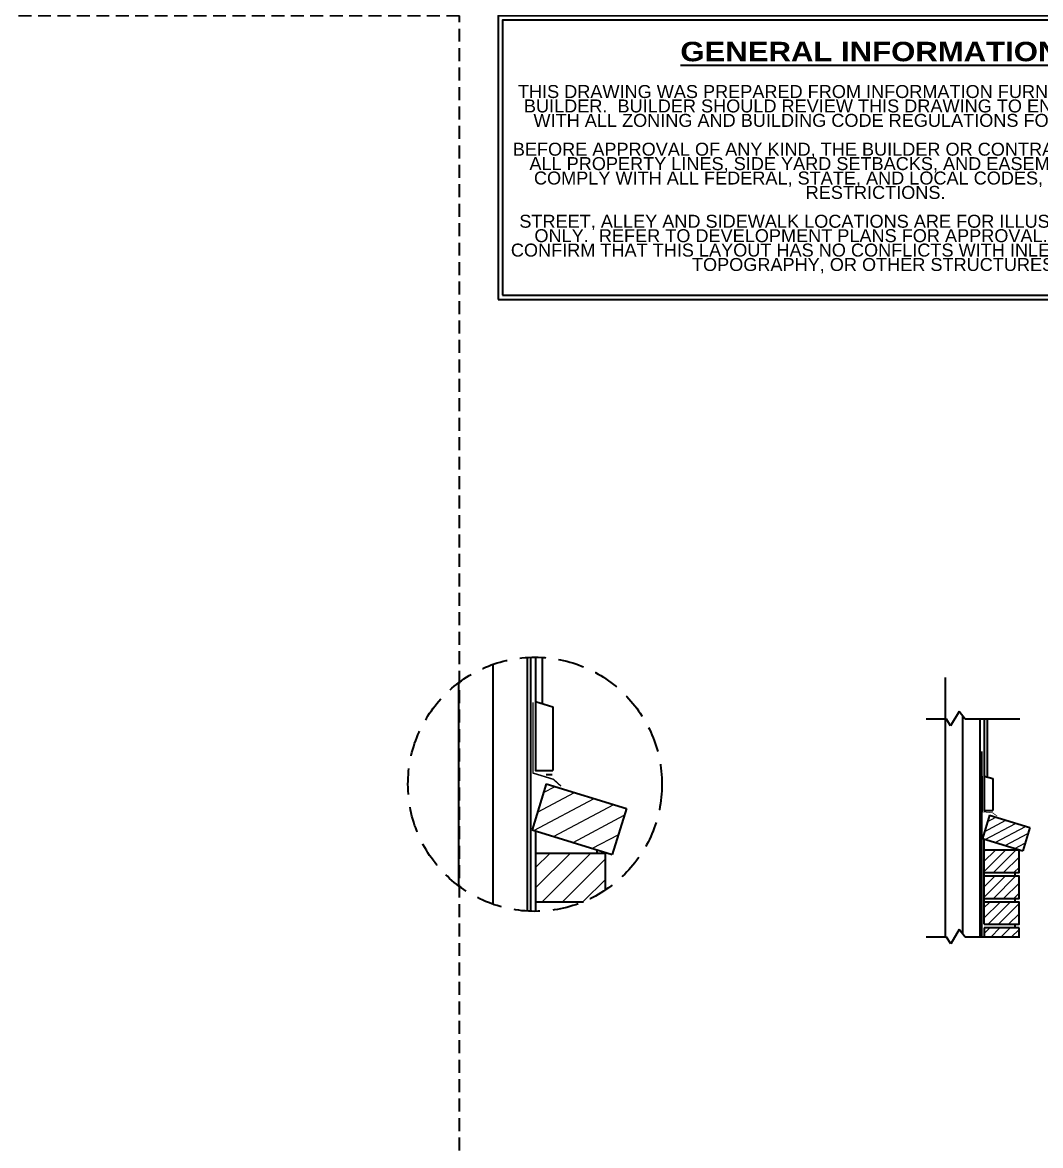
# Model space of a CAD drawing. Header units: inches. Extents: x 1062 to 6528, y -11616 to 5280.
# Drawn here: x 4182 to 4653, y -541 to -21 of the extents above; entities that cross this region are included whole.
import ezdxf
from ezdxf.enums import TextEntityAlignment as Align

# ---------------------------------------------------------------- set-up
doc = ezdxf.new("R2010")
doc.units = ezdxf.units.IN
doc.header["$LTSCALE"] = 24
doc.header["$MEASUREMENT"] = 0
doc.linetypes.add('DASHED', pattern=[0.75, 0.5, -0.25])
doc.linetypes.add('HIDDEN', pattern=[0.375, 0.25, -0.125])
doc.layers.get('Defpoints').update_dxf_attribs({"color": 3, "linetype": 'HIDDEN'})
doc.layers.add('A-Detl-Patt', color=190, linetype='CONTINUOUS', lineweight=18)
for name, color, linetype in [('A-WALL', 2, 'CONTINUOUS'), ('AN', 6, 'CONTINUOUS'), ('ELEV', 2, 'CONTINUOUS'), ('TB', 5, 'CONTINUOUS')]:
    doc.layers.add(name, color=color, linetype=linetype)
doc.layers.get('AN').off()
doc.styles.add('ROMANT', font='times.ttf')
doc.styles.add('ssp_BOLD', font='ariblk.ttf')
pattern_1 = [(45, (50290.32, -13693.284), (-2.379506, 2.379506), [])]

# ---------------------------------------------------------------- blocks, each defined once
blk = doc.blocks.new('TB CAMDEN 11X17')
at = {"layer": 'Defpoints', "color": 7, "linetype": 'HIDDEN'}
blk.add_lwpolyline([(-1614, 18), (-512, 18), (-512, 1038), (-1614, 1038)], close=True, dxfattribs=at)
at = {"layer": 'TB', "color": 6}
for points in [[(-494, 906.72), (-144, 906.72), (-144, 1038), (-494, 1038)], [(-492, 908.72), (-146, 908.72), (-146, 1036), (-492, 1036)]]:
    blk.add_lwpolyline(points, close=True, dxfattribs=at)
at = {"layer": 'TB', "color": 6, "insert": (-319.37, 972.36), "char_height": 9, "width": 346.744, "attachment_point": 5, "line_spacing_factor": 0.666667, "style": 'ssp_BOLD'}
blk.add_mtext('{\\LGENERAL INFORMATION:\\P\\pxqc;\\fArial|b0|i0|c0|p34;\\H1.00001x;\\l\\P\\H0.66666x;THIS DRAWING WAS PREPARED FROM INFORMATION FURNISHED BY THE HOME BUILDER.  BUILDER SHOULD REVIEW THIS DRAWING TO ENSURE COMPLIANCE WITH ALL ZONING AND BUILDING CODE REGULATIONS FOR THIS PROPERTY.  \\P\\PBEFORE APPROVAL OF ANY KIND, THE BUILDER OR CONTRACTOR SHALL VERIFY ALL PROPERTY LINES, SIDE YARD SETBACKS, AND EASEMENTS IN ORDER TO COMPLY WITH ALL FEDERAL, STATE, AND LOCAL CODES, ORDINANCES, AND RESTRICTIONS.  \\P\\PSTREET, ALLEY AND SIDEWALK LOCATIONS ARE FOR ILLUSTRATIVE PURPOSES ONLY.  REFER TO DEVELOPMENT PLANS FOR APPROVAL.  BUILDER SHOULD CONFIRM THAT THIS LAYOUT HAS NO CONFLICTS WITH INLETS, TRANSFORMERS, TOPOGRAPHY, OR OTHER STRUCTURES. }', dxfattribs=at)
at = {"layer": 'TB', "color": 6, "style": 'ROMANT'}
for tag, p in [('S.NAME.1', (-87, 440.43)), ('S.NAME.2', (-69, 440.43)), ('S.NAME.3', (-51, 440.43))]:
    blk.add_attdef(tag, text='', height=12, rotation=90, dxfattribs=at).set_placement(p, align=Align.MIDDLE_CENTER)
for tag, p in [('SCALE', (-72, 113.5)), ('S.NUMBER', (-72, 37.5))]:
    blk.add_attdef(tag, text='', height=8, dxfattribs=at).set_placement(p, align=Align.MIDDLE_CENTER)
blk = doc.blocks.new('*U464')
at = {"layer": 'A-Detl-Patt'}
h = blk.add_hatch(dxfattribs=at)
h.set_pattern_fill('ANSI31', color=5, scale=53.507654, angle=343, style=0)
h.set_pattern_definition([(28, (58734.234, -19639.627), (-3.1400402, 5.9055567), [])])
h.paths.add_polyline_path([(49945.11, -13446.74), (49943.27, -13446.17), (49936.75, -13467.49), (49973.81, -13478.82), (49980.32, -13457.5)])
h = blk.add_hatch(dxfattribs=at)
h.set_pattern_fill('ANSI31', color=5, scale=26.988509, angle=343, style=0)
h.set_pattern_definition([(28, (54582.3682, -16584.658), (-1.5837922, 2.97868), [])])
h.paths.add_polyline_path([(50149.26, -13461.05), (50148.33, -13460.77), (50145.04, -13471.52), (50163.73, -13477.23), (50167.02, -13466.48)])
h = blk.add_hatch(dxfattribs=at)
h.set_pattern_fill('ANSI31', color=5, scale=26.921038, style=0)
h.set_pattern_definition([(45, (50290.32, -13681.319), (-2.379506, 2.379506), [])])
h.paths.add_polyline_path([(50145.85, -13487.28), (50162.12, -13487.28), (50162.12, -13477), (50145.85, -13477)])
h = blk.add_hatch(dxfattribs=at)
h.set_pattern_fill('ANSI31', color=5, scale=53.507654, style=0)
h.set_pattern_definition([(45, (49437.3255, -13897.29), (-4.72945, 4.72945), [])])
h.paths.add_polyline_path([(49970.69, -13478.39), (49938.36, -13478.39), (49938.36, -13500.69), (49960.48, -13500.69, 0.049361), (49970.69, -13495.23)])
h = blk.add_hatch(dxfattribs=at)
h.set_pattern_fill('ANSI31', color=5, scale=26.921038, style=0)
h.set_pattern_definition(pattern_1)
h.paths.add_polyline_path([(50145.85, -13499.25), (50162.12, -13499.25), (50162.12, -13488.97), (50145.85, -13488.97)])
h = blk.add_hatch(dxfattribs=at)
h.set_pattern_fill('ANSI31', color=5, scale=26.921038, style=0)
h.set_pattern_definition(pattern_1)
h.paths.add_polyline_path([(50145.85, -13511.21), (50162.12, -13511.21), (50162.12, -13500.93), (50145.85, -13500.93)])
h = blk.add_hatch(dxfattribs=at)
h.set_pattern_fill('ANSI31', color=5, scale=26.921038, style=0)
h.set_pattern_definition([(45, (50290.32, -13705.2488), (-2.379506, 2.379506), [])])
h.paths.add_polyline_path([(50145.85, -13517.21), (50162.12, -13517.2), (50162.12, -13512.9), (50145.85, -13512.9)])
at = {"layer": 'A-WALL', "color": 5}
for p, q in [((49918.63, -13390.98), (49918.63, -13501.91)), ((50135.99, -13414.85), (50135.99, -13515.65))]:
    blk.add_line(p, q, dxfattribs=at)
at = {"layer": 'A-WALL', "color": 4}
for p, q in [((49938.37, -13408.11), (49946.37, -13410.55)), ((49946.37, -13410.55), (49946.37, -13440.11)), ((50145.92, -13442.61), (50149.92, -13443.83)), ((50149.92, -13443.83), (50149.92, -13458.61))]:
    blk.add_line(p, q, dxfattribs=at)
at = {"layer": 'A-WALL'}
for p, q in [((50134.35, -13412.76), (50130.46, -13419.39)), ((50137.19, -13416.37), (50134.35, -13412.76)), ((50128.59, -13416.37), (50119.13, -13416.37)), ((50130.46, -13419.39), (50128.59, -13416.37)), ((50162.44, -13416.37), (50137.19, -13416.37)), ((50134.35, -13513.57), (50130.47, -13520.21)), ((50137.2, -13517.18), (50134.35, -13513.57)), ((50128.59, -13517.18), (50119.13, -13517.19)), ((50130.47, -13520.21), (50128.6, -13517.19)), ((50162.44, -13517.18), (50137.19, -13517.18))]:
    blk.add_line(p, q, dxfattribs=at)
at = {"layer": 'A-WALL', "color": 6}
for p, q in [((49943.31, -13446.25), (49936.8, -13467.57)), ((49943.24, -13441.97), (49945.97, -13441.97)), ((49943.31, -13446.25), (49980.37, -13457.58)), ((49980.37, -13457.58), (49973.85, -13478.9)), ((50148.42, -13460.74), (50145.13, -13471.5)), ((50148.42, -13460.74), (50167.11, -13466.46)), ((50167.11, -13466.46), (50163.83, -13477.21)), ((49936.8, -13467.57), (49973.85, -13478.9)), ((49938.41, -13505.22), (49938.41, -13468.06)), ((50145.13, -13471.5), (50163.83, -13477.21)), ((50145.95, -13511.19), (50145.95, -13471.75)), ((49966.92, -13478.46), (49966.92, -13476.78)), ((50160.29, -13476.98), (50160.29, -13476.13)), ((50160.29, -13488.95), (50160.29, -13487.26)), ((50160.29, -13500.91), (50160.29, -13499.23)), ((50162.21, -13512.88), (50145.95, -13512.88)), ((50145.95, -13512.88), (50145.95, -13517.18)), ((50160.29, -13512.88), (50160.29, -13511.19)), ((50162.21, -13517.18), (50162.21, -13512.88))]:
    blk.add_line(p, q, dxfattribs=at)
at = {"layer": 'A-WALL', "color": 1}
for points in [[(49934.54, -13387.78), (49934.54, -13505.11)], [(49902.71, -13399.5), (49902.71, -13493.39)], [(50127.99, -13397.05), (50127.99, -13517.18)], [(50144, -13416.37), (50144, -13517.18)]]:
    blk.add_lwpolyline(points, dxfattribs=at)
at = {"layer": 'A-WALL', "color": 4}
for points in [[(49936, -13387.71), (49936, -13505.18)], [(49938.36, -13387.67), (49938.36, -13437.63)], [(49938.37, -13387.67), (49938.37, -13440.11), (49946.37, -13440.11)], [(50145.92, -13416.37), (50145.92, -13458.61), (50149.92, -13458.61)], [(50144.73, -13431.3), (50144.73, -13517.18)]]:
    blk.add_lwpolyline(points, dxfattribs=at)
at = {"layer": 'A-WALL', "color": 5}
for points in [[(49941.37, -13387.76), (49941.37, -13409.02)], [(50147.42, -13416.37), (50147.42, -13443.07)]]:
    blk.add_lwpolyline(points, dxfattribs=at)
at = {"layer": 'A-WALL', "color": 5, "linetype": 'Continuous'}
for points, const_width in [([(49937.18, -13408.55), (49937.18, -13441.24), (49946.61, -13444.13), (49950.15, -13447.32)], 0.669), ([(50145.33, -13442.57), (50145.33, -13459.18), (50149.81, -13459.61), (50149.85, -13459.62), (50151.98, -13461.15)], 0.32)]:
    blk.add_lwpolyline(points, dxfattribs=dict(at, const_width=const_width))
at = {"layer": 'A-WALL', "color": 6}
for points in [[(50145.95, -13487.26), (50162.21, -13487.26), (50162.21, -13476.98), (50145.95, -13476.98)], [(49970.74, -13495.3), (49970.74, -13478.46), (49938.41, -13478.46)], [(50145.95, -13499.23), (50162.21, -13499.23), (50162.21, -13488.95), (50145.95, -13488.95)], [(49938.41, -13500.76), (49960.53, -13500.76)], [(50145.95, -13511.19), (50162.21, -13511.19), (50162.21, -13500.91), (50145.95, -13500.91)]]:
    blk.add_lwpolyline(points, dxfattribs=at)
at = {"layer": 'ELEV', "color": 3, "linetype": 'DASHED'}
blk.add_circle((49938.07, -13446.44), 58.77, dxfattribs=at)

msp = doc.modelspace()

# ---------------------------------------------------------------- block references
at = {"layer": 'AN'}
msp.add_blockref('*U464', (-45519.08336, 13072.86944), dxfattribs=at)
at = {"layer": 'TB'}
msp.add_blockref('TB CAMDEN 11X17', (4896, -1056), dxfattribs=at)

doc.saveas('drawing.dxf')
